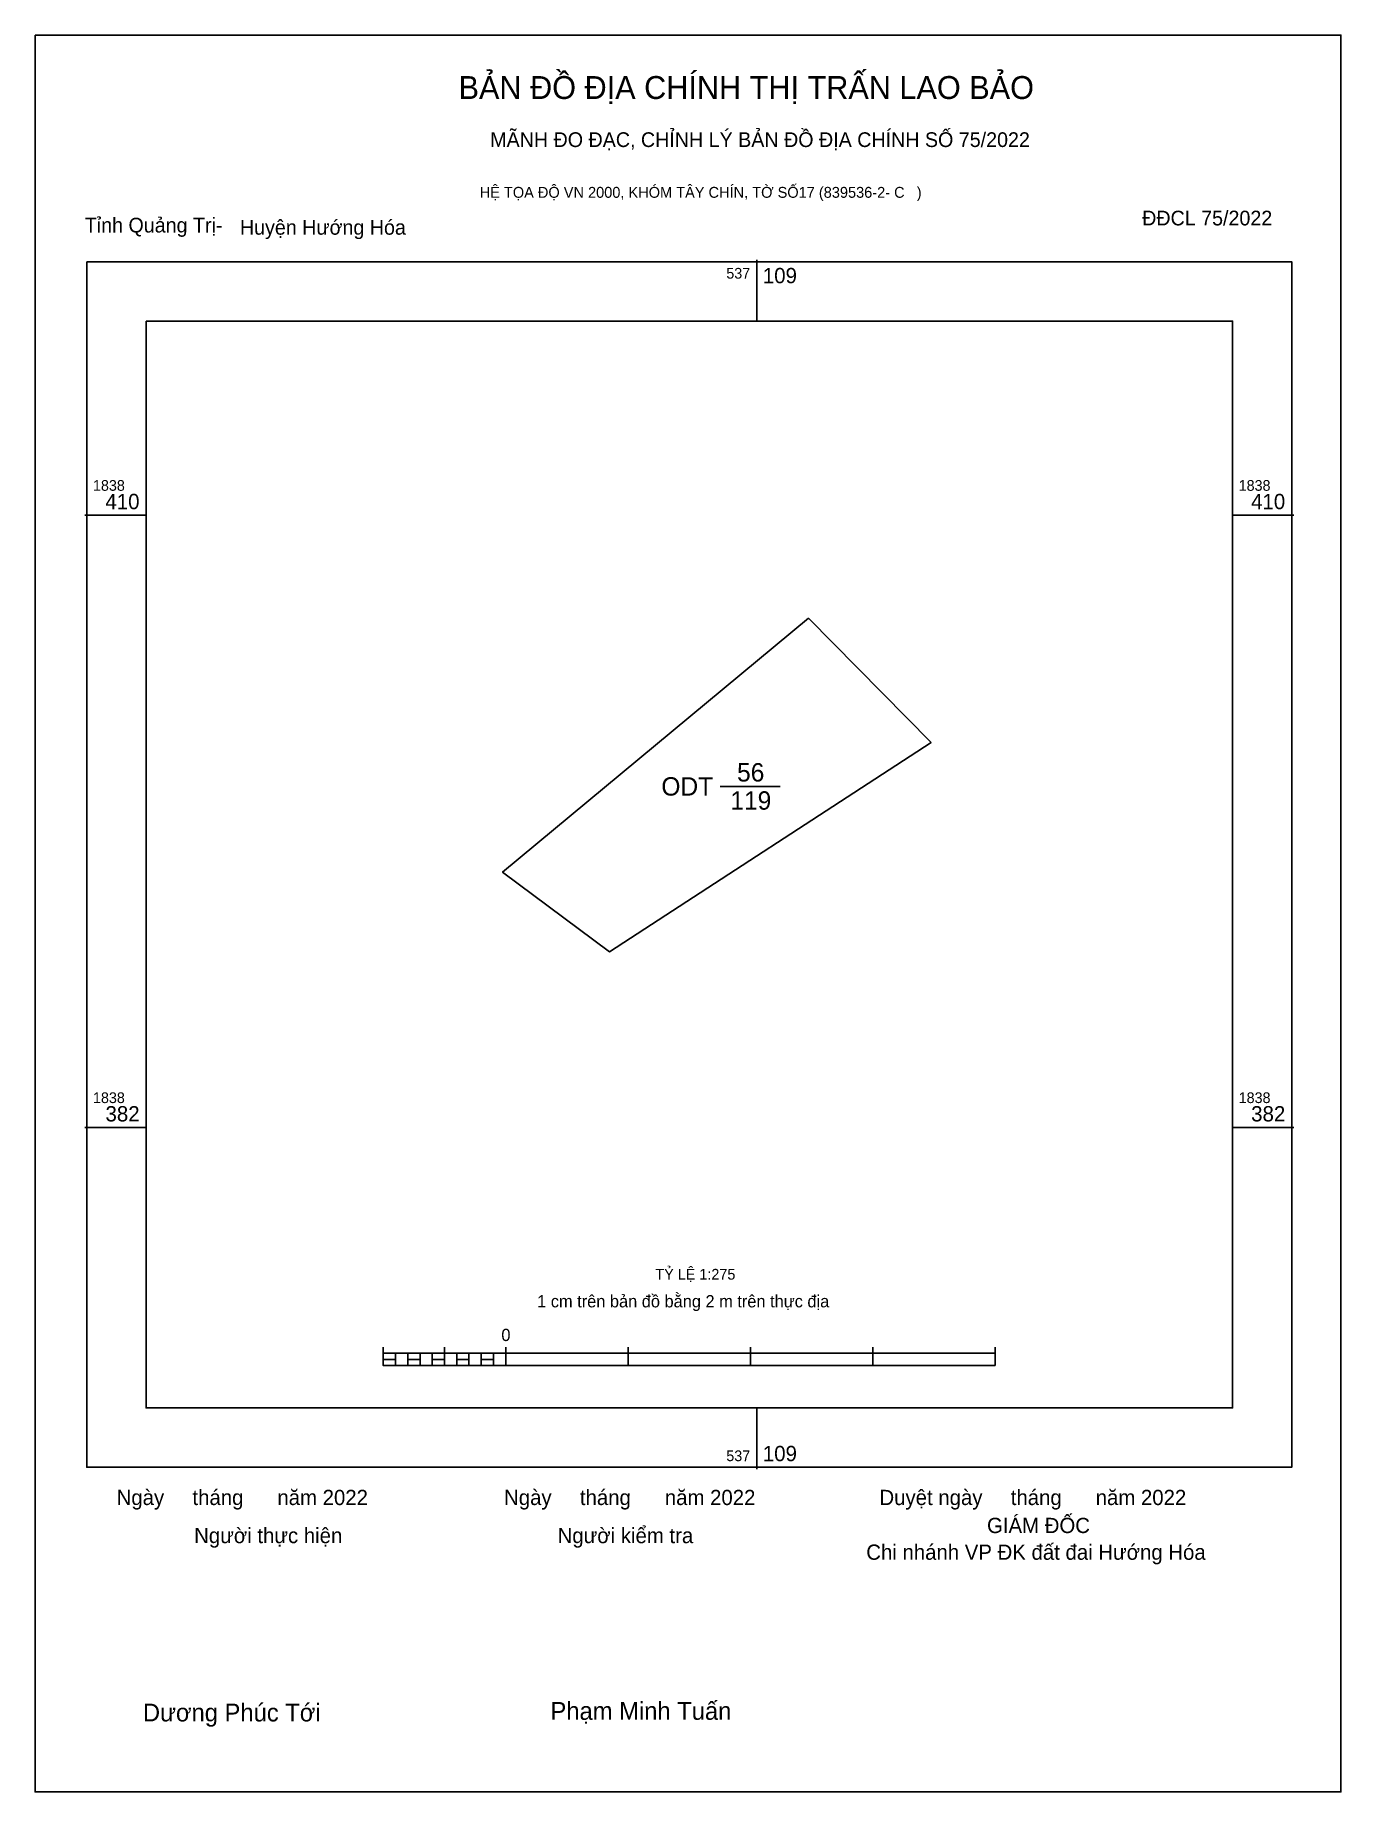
# Model space of a CAD drawing. Extents: x 537077 to 537135.8, y 1838353 to 1838432.
import ezdxf

# ---------------------------------------------------------------- set-up
doc = ezdxf.new("R2010")
doc.units = 0
for name, color, linetype in [('Level 10', 7, 'Continuous'), ('Level 13', 7, 'Continuous'), ('Level 15', 7, 'Continuous'), ('Level 6', 7, 'Continuous'), ('Level 62', 7, 'Continuous'), ('Level 63', 7, 'Continuous'), ('Level 9', 7, 'Continuous')]:
    doc.layers.add(name, color=color, linetype=linetype)

msp = doc.modelspace()

# ---------------------------------------------------------------- linework, layer by layer
at = {"layer": 'Level 10'}
msp.add_lwpolyline([(537111.84, 1838405.795), (537117.357, 1838400.199), (537102.889, 1838390.782), (537098.08, 1838394.368)], close=True, dxfattribs=at)
at = {"layer": 'Level 15'}
msp.add_lwpolyline([(537077.042, 1838432.011), (537135.797, 1838432.011), (537135.797, 1838352.999), (537077.042, 1838352.999)], close=True, dxfattribs=at)
at = {"layer": 'Level 62'}
msp.add_lwpolyline([(537082.037, 1838419.148), (537130.921, 1838419.148), (537130.921, 1838370.264), (537082.037, 1838370.264)], close=True, dxfattribs=at)
at = {"layer": 'Level 63'}
for p, q in [((537109.511, 1838421.902), (537109.511, 1838419.148)), ((537079.283, 1838410.415), (537082.037, 1838410.415)), ((537130.921, 1838410.415), (537133.675, 1838410.415)), ((537079.283, 1838382.876), (537082.037, 1838382.876)), ((537130.921, 1838382.876), (537133.675, 1838382.876)), ((537092.71, 1838373), (537092.71, 1838372.174)), ((537092.71, 1838372.724), (537120.248, 1838372.724)), ((537093.261, 1838372.724), (537093.261, 1838372.174)), ((537093.812, 1838372.724), (537093.812, 1838372.174)), ((537094.362, 1838372.724), (537094.362, 1838372.174)), ((537094.913, 1838372.724), (537094.913, 1838372.174)), ((537095.464, 1838373), (537095.464, 1838372.174)), ((537095.464, 1838372.724), (537095.464, 1838372.174)), ((537096.015, 1838372.724), (537096.015, 1838372.174)), ((537096.565, 1838372.724), (537096.565, 1838372.174)), ((537097.116, 1838372.724), (537097.116, 1838372.174)), ((537097.667, 1838372.724), (537097.667, 1838372.174)), ((537098.218, 1838373), (537098.218, 1838372.174)), ((537098.218, 1838372.724), (537098.218, 1838372.174)), ((537103.725, 1838373), (537103.725, 1838372.174)), ((537109.233, 1838373), (537109.233, 1838372.174)), ((537114.741, 1838373), (537114.741, 1838372.174)), ((537120.248, 1838373), (537120.248, 1838372.174)), ((537092.71, 1838372.174), (537120.248, 1838372.174)), ((537109.511, 1838370.264), (537109.511, 1838367.51))]:
    msp.add_line(p, q, dxfattribs=at)
for points in [[(537079.369, 1838421.816), (537133.589, 1838421.816), (537133.589, 1838367.596), (537079.369, 1838367.596)], [(537092.71, 1838372.449), (537093.261, 1838372.449), (537093.261, 1838372.174), (537092.71, 1838372.174)], [(537092.71, 1838372.449), (537093.261, 1838372.449), (537093.261, 1838372.174), (537092.71, 1838372.174)], [(537093.812, 1838372.449), (537094.362, 1838372.449), (537094.362, 1838372.174), (537093.812, 1838372.174)], [(537094.913, 1838372.449), (537095.464, 1838372.449), (537095.464, 1838372.174), (537094.913, 1838372.174)], [(537096.015, 1838372.449), (537096.565, 1838372.449), (537096.565, 1838372.174), (537096.015, 1838372.174)], [(537097.116, 1838372.449), (537097.667, 1838372.449), (537097.667, 1838372.174), (537097.116, 1838372.174)]]:
    msp.add_lwpolyline(points, close=True, dxfattribs=at)
at = {"layer": 'Level 9'}
msp.add_line((537107.862, 1838398.221), (537110.566, 1838398.221), dxfattribs=at)

# ---------------------------------------------------------------- texts
at = {"layer": 'Level 13'}
for s, p in [('ODT', (537105.221, 1838397.808)), ('56', (537108.627, 1838398.441)), ('119', (537108.325, 1838397.174))]:
    msp.add_text(s, height=0.8262, dxfattribs=at).set_placement(p)
at = {"layer": 'Level 6'}
msp.add_text('TỶ LỆ 1:275', height=0.4841, dxfattribs=at).set_placement((537104.953, 1838376.037))
at = {"layer": 'Level 63'}
for s, height, p in [('BẢN ĐỒ ĐỊA CHÍNH THỊ TRẤN LAO BẢO', 1.03095, (537096.096, 1838429.139)), ('MÃNH ĐO ĐẠC, CHỈNH LÝ BẢN ĐỒ ĐỊA CHÍNH SỐ 75/2022', 0.66152, (537097.52, 1838426.979)), ('HỆ TỌA ĐỘ VN 2000, KHÓM TÂY CHÍN, TỜ SỐ17 (839536-2- C   )', 0.4897, (537097.046, 1838424.695)), ('537', 0.4819, (537108.143, 1838421.059)), ('109', 0.6885, (537109.786, 1838420.852)), ('1838', 0.4819, (537079.645, 1838411.516)), ('1838', 0.4819, (537131.197, 1838411.516)), ('410', 0.6885, (537080.204, 1838410.69)), ('410', 0.6885, (537131.756, 1838410.69)), ('1838', 0.4819, (537079.645, 1838383.978)), ('1838', 0.4819, (537131.197, 1838383.978)), ('382', 0.6885, (537080.209, 1838383.152)), ('382', 0.6885, (537131.76, 1838383.152)), ('1 cm trên bản đồ bằng 2 m trên thực địa', 0.55077, (537099.632, 1838374.79)), ('0', 0.551, (537098.022, 1838373.275)), ('109', 0.6885, (537109.786, 1838367.872)), ('537', 0.4819, (537108.143, 1838367.872)), ('Ngày     tháng      năm 2022', 0.68524, (537080.71, 1838365.898)), ('Ngày     tháng      năm 2022', 0.68524, (537098.144, 1838365.898)), ('Duyệt ngày     tháng      năm 2022', 0.68524, (537115.035, 1838365.898)), ('GIÁM ĐỐC', 0.6852, (537119.875, 1838364.639)), ('Người thực hiện', 0.68524, (537084.198, 1838364.185)), ('Người kiểm tra', 0.68524, (537100.553, 1838364.185)), ('Chi nhánh VP ĐK đất đai Hướng Hóa', 0.68524, (537114.441, 1838363.437)), ('Dương Phúc Tới', 0.79927, (537081.892, 1838356.167)), ('Phạm Minh Tuấn', 0.79927, (537100.232, 1838356.239))]:
    msp.add_text(s, height=height, dxfattribs=at).set_placement(p)
at = {"layer": 'Level 9'}
for s, p in [('Tỉnh Quảng Trị-', (537079.277, 1838423.134)), ('ĐĐCL 75/2022', (537126.856, 1838423.453)), ('Huyện Hướng Hóa', (537086.258, 1838423.035))]:
    msp.add_text(s, height=0.66152, dxfattribs=at).set_placement(p)

doc.saveas('drawing.dxf')
